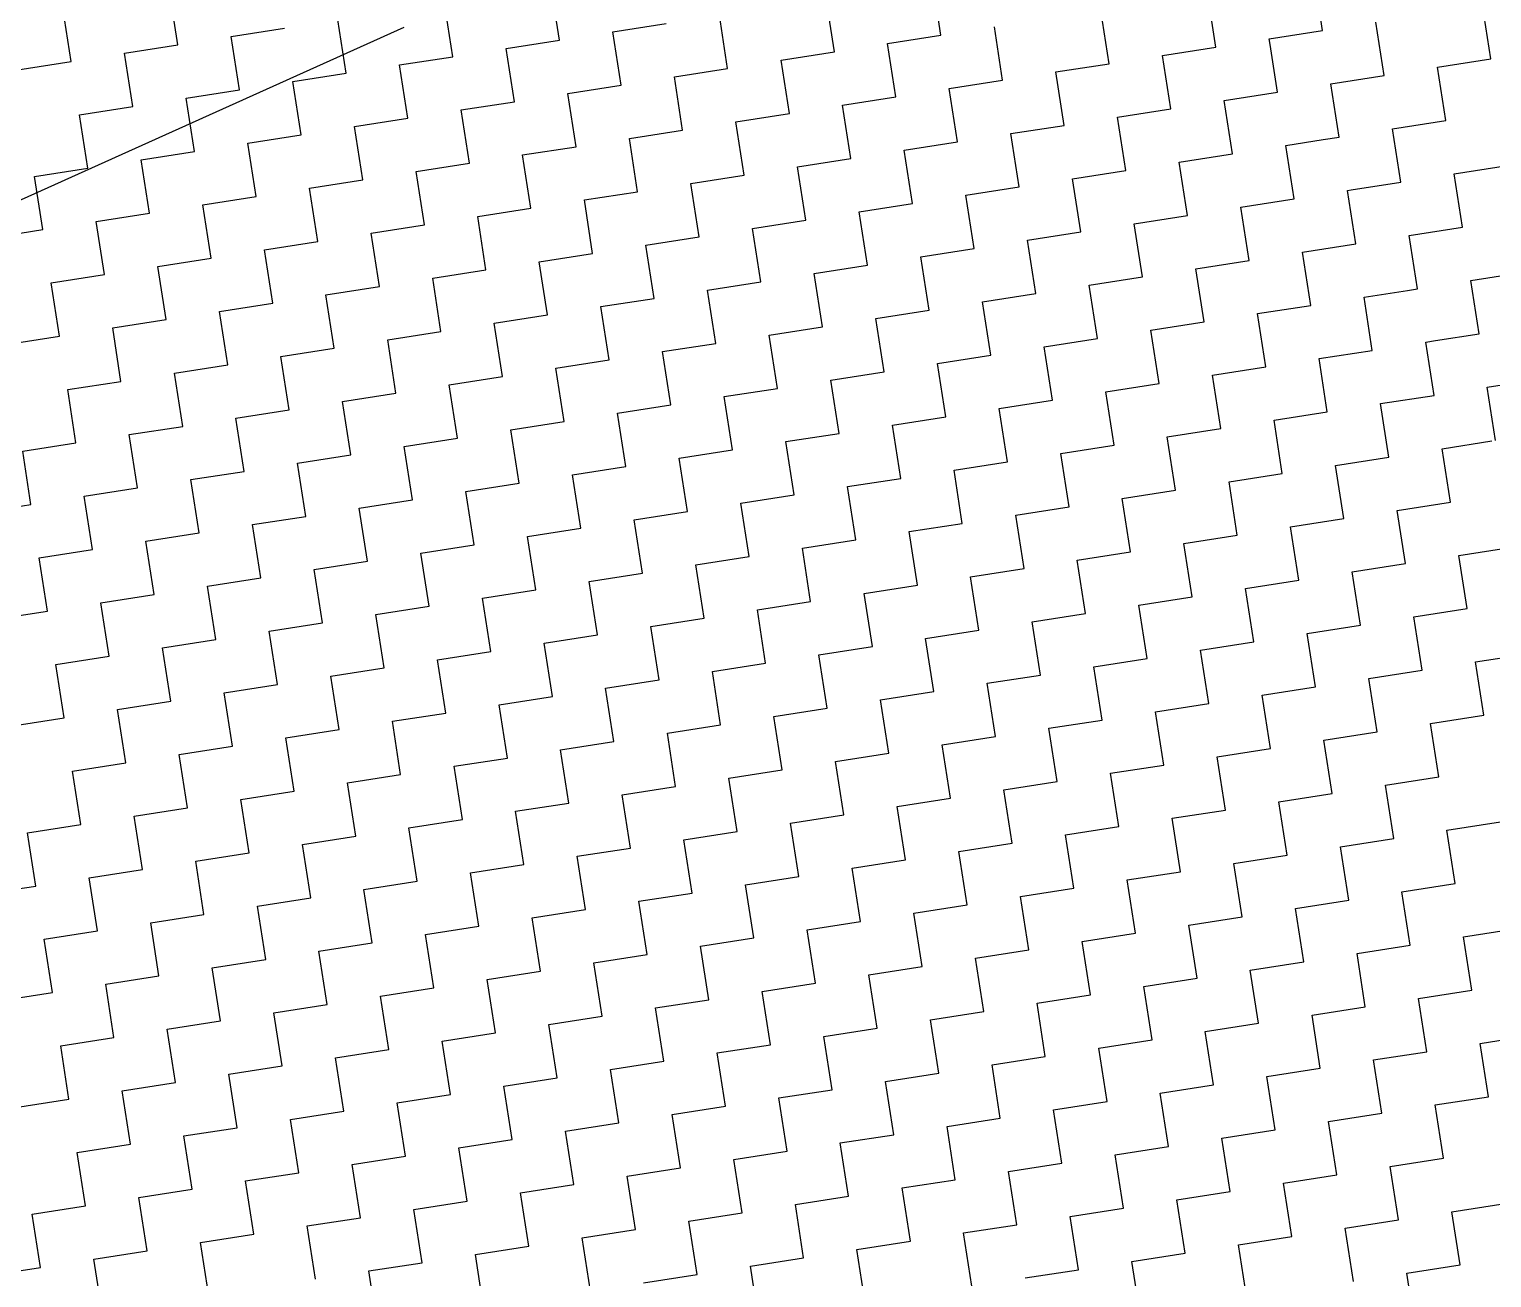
# Model space of a CAD drawing. Header units: metres. Extents: x 288492 to 290465, y 1999120 to 2001541.
# Drawn here: x 289636.4 to 289770.8, y 1999695.8 to 1999810.6 of the extents above; entities that cross this region are included whole.
import ezdxf

# ---------------------------------------------------------------- set-up
doc = ezdxf.new("R2010")
doc.units = ezdxf.units.M
doc.header["$MEASUREMENT"] = 0
doc.layers.add('POLY_HATCH', color=12, linetype='Continuous')
doc.layers.add('POLY_PARCEL', color=6, linetype='Continuous')

# ---------------------------------------------------------------- blocks, each defined once
blk = doc.blocks.new('25')
at = {"layer": 'POLY_HATCH', "linetype": 'Continuous'}
for p, q in [((289696.37, 1999773.27), (289695.6, 1999778.32)), ((289732.53, 1999773.58), (289731.76, 1999778.64)), ((289768.69, 1999773.89), (289767.92, 1999778.95)), ((289660.21, 1999772.96), (289659.44, 1999778.01)), ((289722.42, 1999772.05), (289721.65, 1999777.1)), ((289758.58, 1999772.36), (289757.81, 1999777.41)), ((289650.09, 1999771.42), (289649.33, 1999776.48)), ((289686.25, 1999771.73), (289685.49, 1999776.79)), ((289712.3, 1999770.51), (289711.54, 1999775.57)), ((289748.47, 1999770.82), (289747.7, 1999775.88)), ((289784.63, 1999771.14), (289783.86, 1999776.19)), ((289665.26, 1999773.72), (289670.32, 1999774.49)), ((289676.14, 1999770.2), (289675.37, 1999775.26)), ((289701.42, 1999774.03), (289706.48, 1999774.8)), ((289738.35, 1999769.29), (289737.59, 1999774.35)), ((289774.51, 1999769.6), (289773.75, 1999774.66)), ((289655.15, 1999772.19), (289660.21, 1999772.96)), ((289666.03, 1999768.67), (289665.26, 1999773.72)), ((289691.31, 1999772.5), (289696.37, 1999773.27)), ((289702.19, 1999768.98), (289701.42, 1999774.03)), ((289727.47, 1999772.81), (289732.53, 1999773.58)), ((289728.24, 1999767.76), (289727.47, 1999772.81)), ((289763.63, 1999773.12), (289768.69, 1999773.89)), ((289763.72, 1999772.58), (289763.63, 1999773.12)), ((289645.04, 1999770.65), (289650.09, 1999771.42)), ((289655.92, 1999767.13), (289655.15, 1999772.19)), ((289681.2, 1999770.97), (289686.25, 1999771.73)), ((289692.08, 1999767.44), (289691.31, 1999772.5)), ((289717.36, 1999771.28), (289722.42, 1999772.05)), ((289753.52, 1999771.59), (289758.58, 1999772.36)), ((289754.29, 1999766.53), (289753.52, 1999771.59)), ((289764.4, 1999768.07), (289763.72, 1999772.58)), ((289671.09, 1999769.43), (289676.14, 1999770.2)), ((289681.96, 1999765.91), (289681.2, 1999770.97)), ((289707.25, 1999769.74), (289712.3, 1999770.51)), ((289718.13, 1999766.22), (289717.36, 1999771.28)), ((289743.41, 1999770.06), (289748.47, 1999770.82)), ((289744.18, 1999765), (289743.41, 1999770.06)), ((289779.57, 1999770.37), (289784.63, 1999771.14)), ((289780.34, 1999765.31), (289779.57, 1999770.37)), ((289660.97, 1999767.9), (289666.03, 1999768.67)), ((289671.85, 1999764.38), (289671.09, 1999769.43)), ((289697.13, 1999768.21), (289702.19, 1999768.98)), ((289708.01, 1999764.69), (289707.25, 1999769.74)), ((289733.3, 1999768.52), (289738.35, 1999769.29)), ((289769.46, 1999768.83), (289774.51, 1999769.6)), ((289770.22, 1999763.78), (289769.46, 1999768.83)), ((289661.74, 1999762.84), (289660.97, 1999767.9)), ((289687.02, 1999766.68), (289692.08, 1999767.44)), ((289697.9, 1999763.15), (289697.13, 1999768.21)), ((289723.18, 1999766.99), (289728.24, 1999767.76)), ((289734.06, 1999763.47), (289733.3, 1999768.52)), ((289759.34, 1999767.3), (289764.4, 1999768.07)), ((289760.11, 1999762.24), (289759.34, 1999767.3)), ((289650.86, 1999766.37), (289655.92, 1999767.13)), ((289651.63, 1999761.31), (289650.86, 1999766.37)), ((289676.91, 1999765.14), (289681.96, 1999765.91)), ((289687.79, 1999761.62), (289687.02, 1999766.68)), ((289713.07, 1999765.46), (289718.13, 1999766.22)), ((289723.95, 1999761.93), (289723.18, 1999766.99)), ((289749.23, 1999765.77), (289754.29, 1999766.53)), ((289677.68, 1999760.09), (289676.91, 1999765.14)), ((289702.96, 1999763.92), (289708.01, 1999764.69)), ((289713.84, 1999760.4), (289713.07, 1999765.46)), ((289739.12, 1999764.23), (289744.18, 1999765)), ((289750, 1999760.71), (289749.23, 1999765.77)), ((289775.28, 1999764.55), (289780.34, 1999765.31)), ((289776.05, 1999759.49), (289775.28, 1999764.55)), ((289666.8, 1999763.61), (289671.85, 1999764.38)), ((289667.56, 1999758.55), (289666.8, 1999763.61)), ((289692.84, 1999762.39), (289697.9, 1999763.15)), ((289703.72, 1999758.86), (289702.96, 1999763.92)), ((289729.01, 1999762.7), (289734.06, 1999763.47)), ((289739.89, 1999759.18), (289739.12, 1999764.23)), ((289765.17, 1999763.01), (289768.72, 1999763.55)), ((289768.72, 1999763.55), (289770.22, 1999763.78)), ((289656.68, 1999762.08), (289661.74, 1999762.84)), ((289657.45, 1999757.02), (289656.68, 1999762.08)), ((289693.61, 1999757.33), (289692.84, 1999762.39)), ((289718.89, 1999761.17), (289723.95, 1999761.93)), ((289729.77, 1999757.64), (289729.01, 1999762.7)), ((289755.06, 1999761.48), (289760.11, 1999762.24)), ((289765.94, 1999757.95), (289765.17, 1999763.01)), ((289646.57, 1999760.54), (289651.63, 1999761.31)), ((289647.34, 1999755.49), (289646.57, 1999760.54)), ((289682.73, 1999760.85), (289687.79, 1999761.62)), ((289683.5, 1999755.8), (289682.73, 1999760.85)), ((289708.78, 1999759.63), (289713.84, 1999760.4)), ((289719.66, 1999756.11), (289718.89, 1999761.17)), ((289744.94, 1999759.94), (289750, 1999760.71)), ((289755.82, 1999756.42), (289755.06, 1999761.48)), ((289781.1, 1999760.26), (289786.16, 1999761.02)), ((289672.62, 1999759.32), (289677.68, 1999760.09)), ((289673.39, 1999754.26), (289672.62, 1999759.32)), ((289709.55, 1999754.58), (289708.78, 1999759.63)), ((289734.83, 1999758.41), (289739.89, 1999759.18)), ((289745.71, 1999754.89), (289744.94, 1999759.94)), ((289771.36, 1999758.78), (289776.05, 1999759.49)), ((289781.87, 1999755.2), (289781.1, 1999760.26)), ((289662.51, 1999757.79), (289667.56, 1999758.55)), ((289663.27, 1999752.73), (289662.51, 1999757.79)), ((289698.67, 1999758.1), (289703.72, 1999758.86)), ((289699.43, 1999753.04), (289698.67, 1999758.1)), ((289724.72, 1999756.88), (289729.77, 1999757.64)), ((289735.6, 1999753.35), (289734.83, 1999758.41)), ((289760.88, 1999757.19), (289765.94, 1999757.95)), ((289770.99, 1999758.72), (289771.36, 1999758.78)), ((289771.76, 1999753.67), (289770.99, 1999758.72)), ((289652.39, 1999756.25), (289657.45, 1999757.02)), ((289653.16, 1999751.2), (289652.39, 1999756.25)), ((289688.56, 1999756.56), (289693.61, 1999757.33)), ((289689.32, 1999751.51), (289688.56, 1999756.56)), ((289725.48, 1999751.82), (289724.72, 1999756.88)), ((289750.77, 1999755.65), (289755.82, 1999756.42)), ((289761.65, 1999752.13), (289760.88, 1999757.19)), ((289642.28, 1999754.72), (289647.34, 1999755.49)), ((289678.44, 1999755.03), (289683.5, 1999755.8)), ((289679.21, 1999749.97), (289678.44, 1999755.03)), ((289714.6, 1999755.34), (289719.66, 1999756.11)), ((289715.37, 1999750.29), (289714.6, 1999755.34)), ((289740.65, 1999754.12), (289745.71, 1999754.89)), ((289751.53, 1999750.6), (289750.77, 1999755.65)), ((289776.81, 1999754.43), (289781.87, 1999755.2)), ((289668.33, 1999753.5), (289673.39, 1999754.26)), ((289669.1, 1999748.44), (289668.33, 1999753.5)), ((289704.49, 1999753.81), (289709.55, 1999754.58)), ((289705.26, 1999748.75), (289704.49, 1999753.81)), ((289730.54, 1999752.59), (289735.6, 1999753.35)), ((289741.42, 1999749.06), (289740.65, 1999754.12)), ((289766.7, 1999752.9), (289771.76, 1999753.67)), ((289777.58, 1999749.38), (289776.81, 1999754.43)), ((289658.22, 1999751.96), (289663.27, 1999752.73)), ((289658.98, 1999746.91), (289658.22, 1999751.96)), ((289694.38, 1999752.27), (289699.43, 1999753.04)), ((289695.15, 1999747.22), (289694.38, 1999752.27)), ((289731.31, 1999747.53), (289730.54, 1999752.59)), ((289756.59, 1999751.36), (289761.65, 1999752.13)), ((289767.47, 1999747.84), (289766.7, 1999752.9)), ((289648.1, 1999750.43), (289653.16, 1999751.2)), ((289684.27, 1999750.74), (289689.32, 1999751.51)), ((289685.03, 1999745.68), (289684.27, 1999750.74)), ((289720.43, 1999751.05), (289725.48, 1999751.82)), ((289721.19, 1999746), (289720.43, 1999751.05)), ((289746.48, 1999749.83), (289751.53, 1999750.6)), ((289757.36, 1999746.31), (289756.59, 1999751.36)), ((289782.64, 1999750.14), (289787.69, 1999750.91)), ((289648.87, 1999745.37), (289648.1, 1999750.43)), ((289674.15, 1999749.21), (289679.21, 1999749.97)), ((289674.92, 1999744.15), (289674.15, 1999749.21)), ((289710.31, 1999749.52), (289715.37, 1999750.29)), ((289711.08, 1999744.46), (289710.31, 1999749.52)), ((289747.24, 1999744.77), (289746.48, 1999749.83)), ((289772.53, 1999748.61), (289776.65, 1999749.23)), ((289776.65, 1999749.23), (289777.58, 1999749.38)), ((289783.41, 1999745.09), (289782.64, 1999750.14)), ((289664.04, 1999747.67), (289669.1, 1999748.44)), ((289700.2, 1999747.99), (289705.26, 1999748.75)), ((289700.97, 1999742.93), (289700.2, 1999747.99)), ((289736.36, 1999748.3), (289741.42, 1999749.06)), ((289737.13, 1999743.24), (289736.36, 1999748.3)), ((289762.41, 1999747.08), (289767.47, 1999747.84)), ((289773.29, 1999743.55), (289772.53, 1999748.61)), ((289653.93, 1999746.14), (289658.98, 1999746.91)), ((289664.81, 1999742.62), (289664.04, 1999747.67)), ((289690.09, 1999746.45), (289695.15, 1999747.22)), ((289690.86, 1999741.4), (289690.09, 1999746.45)), ((289726.25, 1999746.76), (289731.31, 1999747.53)), ((289727.02, 1999741.71), (289726.25, 1999746.76)), ((289763.18, 1999742.02), (289762.41, 1999747.08)), ((289643.81, 1999744.61), (289648.87, 1999745.37)), ((289654.69, 1999741.08), (289653.93, 1999746.14)), ((289679.98, 1999744.92), (289685.03, 1999745.68)), ((289716.14, 1999745.23), (289721.19, 1999746)), ((289716.9, 1999740.17), (289716.14, 1999745.23)), ((289752.3, 1999745.54), (289757.36, 1999746.31)), ((289753.07, 1999740.48), (289752.3, 1999745.54)), ((289779.29, 1999744.46), (289783.41, 1999745.09)), ((289669.86, 1999743.38), (289674.92, 1999744.15)), ((289680.74, 1999739.86), (289679.98, 1999744.92)), ((289706.03, 1999743.7), (289711.08, 1999744.46)), ((289706.79, 1999738.64), (289706.03, 1999743.7)), ((289742.19, 1999744.01), (289747.24, 1999744.77)), ((289742.95, 1999738.95), (289742.19, 1999744.01)), ((289778.35, 1999744.32), (289779.29, 1999744.46)), ((289779.12, 1999739.26), (289778.35, 1999744.32)), ((289659.75, 1999741.85), (289664.81, 1999742.62)), ((289670.63, 1999738.33), (289669.86, 1999743.38)), ((289695.91, 1999742.16), (289700.97, 1999742.93)), ((289732.07, 1999742.47), (289737.13, 1999743.24)), ((289732.84, 1999737.42), (289732.07, 1999742.47)), ((289768.24, 1999742.79), (289773.29, 1999743.55)), ((289769, 1999737.73), (289768.24, 1999742.79)), ((289649.64, 1999740.32), (289654.69, 1999741.08)), ((289660.52, 1999736.79), (289659.75, 1999741.85)), ((289685.8, 1999740.63), (289690.86, 1999741.4)), ((289696.68, 1999737.11), (289695.91, 1999742.16)), ((289721.96, 1999740.94), (289727.02, 1999741.71)), ((289722.73, 1999735.88), (289721.96, 1999740.94)), ((289758.12, 1999741.25), (289763.18, 1999742.02)), ((289758.89, 1999736.2), (289758.12, 1999741.25)), ((289650.4, 1999735.26), (289649.64, 1999740.32)), ((289675.69, 1999739.09), (289680.74, 1999739.86)), ((289686.57, 1999735.57), (289685.8, 1999740.63)), ((289711.85, 1999739.41), (289716.9, 1999740.17)), ((289748.01, 1999739.72), (289753.07, 1999740.48)), ((289748.78, 1999734.66), (289748.01, 1999739.72)), ((289784.17, 1999740.03), (289789.23, 1999740.8)), ((289784.94, 1999734.97), (289784.17, 1999740.03)), ((289665.57, 1999737.56), (289670.63, 1999738.33)), ((289676.45, 1999734.04), (289675.69, 1999739.09)), ((289701.74, 1999737.87), (289706.79, 1999738.64)), ((289712.62, 1999734.35), (289711.85, 1999739.41)), ((289737.9, 1999738.18), (289742.95, 1999738.95)), ((289738.66, 1999733.13), (289737.9, 1999738.18)), ((289774.06, 1999738.5), (289779.12, 1999739.26)), ((289774.83, 1999733.44), (289774.06, 1999738.5)), ((289655.46, 1999736.03), (289660.52, 1999736.79)), ((289666.34, 1999732.5), (289665.57, 1999737.56)), ((289691.62, 1999736.34), (289696.68, 1999737.11)), ((289702.5, 1999732.82), (289701.74, 1999737.87)), ((289727.78, 1999736.65), (289732.84, 1999737.42)), ((289763.95, 1999736.96), (289769, 1999737.73)), ((289764.71, 1999731.91), (289763.95, 1999736.96)), ((289656.23, 1999730.97), (289655.46, 1999736.03)), ((289681.51, 1999734.8), (289686.57, 1999735.57)), ((289692.39, 1999731.28), (289691.62, 1999736.34)), ((289717.67, 1999735.12), (289722.73, 1999735.88)), ((289728.55, 1999731.59), (289727.78, 1999736.65)), ((289753.83, 1999735.43), (289758.89, 1999736.2)), ((289754.6, 1999730.37), (289753.83, 1999735.43)), ((289645.35, 1999734.49), (289650.4, 1999735.26)), ((289646.11, 1999729.44), (289645.35, 1999734.49)), ((289671.4, 1999733.27), (289676.45, 1999734.04)), ((289682.28, 1999729.75), (289681.51, 1999734.8)), ((289707.56, 1999733.58), (289712.62, 1999734.35)), ((289718.44, 1999730.06), (289717.67, 1999735.12)), ((289743.72, 1999733.89), (289748.78, 1999734.66)), ((289779.88, 1999734.21), (289784.57, 1999734.92)), ((289780.65, 1999729.15), (289779.88, 1999734.21)), ((289672.16, 1999728.21), (289671.4, 1999733.27)), ((289697.45, 1999732.05), (289702.5, 1999732.82)), ((289708.33, 1999728.53), (289707.56, 1999733.58)), ((289733.61, 1999732.36), (289738.66, 1999733.13)), ((289744.49, 1999728.84), (289743.72, 1999733.89)), ((289769.77, 1999732.67), (289774.83, 1999733.44)), ((289770.54, 1999727.62), (289769.77, 1999732.67)), ((289661.28, 1999731.74), (289666.34, 1999732.5)), ((289662.05, 1999726.68), (289661.28, 1999731.74)), ((289687.33, 1999730.52), (289692.39, 1999731.28)), ((289698.21, 1999726.99), (289697.45, 1999732.05)), ((289723.49, 1999730.83), (289728.55, 1999731.59)), ((289734.37, 1999727.3), (289733.61, 1999732.36)), ((289759.66, 1999731.14), (289764.71, 1999731.91)), ((289651.17, 1999730.2), (289656.23, 1999730.97)), ((289651.94, 1999725.15), (289651.17, 1999730.2)), ((289688.1, 1999725.46), (289687.33, 1999730.52)), ((289713.38, 1999729.29), (289718.44, 1999730.06)), ((289724.26, 1999725.77), (289723.49, 1999730.83)), ((289749.54, 1999729.61), (289754.6, 1999730.37)), ((289760.42, 1999726.08), (289759.66, 1999731.14)), ((289641.06, 1999728.67), (289646.11, 1999729.44)), ((289677.22, 1999728.98), (289682.28, 1999729.75)), ((289677.99, 1999723.93), (289677.22, 1999728.98)), ((289703.27, 1999727.76), (289708.33, 1999728.53)), ((289714.15, 1999724.24), (289713.38, 1999729.29)), ((289739.43, 1999728.07), (289744.49, 1999728.84)), ((289750.31, 1999724.55), (289749.54, 1999729.61)), ((289775.59, 1999728.38), (289780.65, 1999729.15)), ((289667.11, 1999727.45), (289672.16, 1999728.21)), ((289667.87, 1999722.39), (289667.11, 1999727.45)), ((289704.04, 1999722.7), (289703.27, 1999727.76)), ((289729.32, 1999726.54), (289734.37, 1999727.3)), ((289740.2, 1999723.02), (289739.43, 1999728.07)), ((289765.48, 1999726.85), (289770.54, 1999727.62)), ((289776.36, 1999723.33), (289775.59, 1999728.38)), ((289656.99, 1999725.91), (289662.05, 1999726.68)), ((289657.76, 1999720.86), (289656.99, 1999725.91)), ((289693.16, 1999726.23), (289698.21, 1999726.99)), ((289693.92, 1999721.17), (289693.16, 1999726.23)), ((289719.21, 1999725), (289724.26, 1999725.77)), ((289730.09, 1999721.48), (289729.32, 1999726.54)), ((289755.37, 1999725.32), (289760.42, 1999726.08)), ((289766.25, 1999721.79), (289765.48, 1999726.85)), ((289646.88, 1999724.38), (289651.94, 1999725.15)), ((289647.65, 1999719.32), (289646.88, 1999724.38)), ((289683.04, 1999724.69), (289688.1, 1999725.46)), ((289683.81, 1999719.64), (289683.04, 1999724.69)), ((289719.97, 1999719.95), (289719.21, 1999725)), ((289745.25, 1999723.78), (289750.31, 1999724.55)), ((289756.13, 1999720.26), (289755.37, 1999725.32)), ((289781.42, 1999724.09), (289786.47, 1999724.86)), ((289672.93, 1999723.16), (289677.99, 1999723.93)), ((289673.7, 1999718.1), (289672.93, 1999723.16)), ((289709.09, 1999723.47), (289714.15, 1999724.24)), ((289709.86, 1999718.41), (289709.09, 1999723.47)), ((289735.14, 1999722.25), (289740.2, 1999723.02)), ((289746.02, 1999718.73), (289745.25, 1999723.78)), ((289771.3, 1999722.56), (289776.36, 1999723.33)), ((289782.18, 1999719.04), (289781.42, 1999724.09)), ((289662.82, 1999721.62), (289667.87, 1999722.39)), ((289663.58, 1999716.57), (289662.82, 1999721.62)), ((289698.98, 1999721.94), (289704.04, 1999722.7)), ((289699.75, 1999716.88), (289698.98, 1999721.94)), ((289725.03, 1999720.71), (289730.09, 1999721.48)), ((289735.91, 1999717.19), (289735.14, 1999722.25)), ((289761.19, 1999721.03), (289766.25, 1999721.79)), ((289772.07, 1999717.5), (289771.3, 1999722.56)), ((289652.71, 1999720.09), (289657.76, 1999720.86)), ((289653.47, 1999715.03), (289652.71, 1999720.09)), ((289688.87, 1999720.4), (289693.92, 1999721.17)), ((289689.63, 1999715.35), (289688.87, 1999720.4)), ((289725.8, 1999715.66), (289725.03, 1999720.71)), ((289751.08, 1999719.49), (289756.13, 1999720.26)), ((289761.96, 1999715.97), (289761.19, 1999721.03)), ((289642.59, 1999718.56), (289647.65, 1999719.32)), ((289678.75, 1999718.87), (289683.81, 1999719.64)), ((289679.52, 1999713.81), (289678.75, 1999718.87)), ((289714.92, 1999719.18), (289719.97, 1999719.95)), ((289715.68, 1999714.12), (289714.92, 1999719.18)), ((289740.96, 1999717.96), (289746.02, 1999718.73)), ((289751.84, 1999714.44), (289751.08, 1999719.49)), ((289777.13, 1999718.27), (289782.18, 1999719.04)), ((289668.64, 1999717.33), (289673.7, 1999718.1)), ((289669.41, 1999712.28), (289668.64, 1999717.33)), ((289704.8, 1999717.65), (289709.86, 1999718.41)), ((289705.57, 1999712.59), (289704.8, 1999717.65)), ((289741.73, 1999712.9), (289740.96, 1999717.96)), ((289767.01, 1999716.74), (289772.07, 1999717.5)), ((289777.89, 1999713.21), (289777.13, 1999718.27)), ((289658.53, 1999715.8), (289663.58, 1999716.57)), ((289694.69, 1999716.11), (289699.75, 1999716.88)), ((289695.46, 1999711.06), (289694.69, 1999716.11)), ((289730.85, 1999716.42), (289735.91, 1999717.19)), ((289731.62, 1999711.37), (289730.85, 1999716.42)), ((289756.9, 1999715.2), (289761.96, 1999715.97)), ((289767.78, 1999711.68), (289767.01, 1999716.74)), ((289648.42, 1999714.27), (289653.47, 1999715.03)), ((289659.3, 1999710.74), (289658.53, 1999715.8)), ((289684.58, 1999714.58), (289689.63, 1999715.35)), ((289685.34, 1999709.52), (289684.58, 1999714.58)), ((289720.74, 1999714.89), (289725.8, 1999715.66)), ((289721.51, 1999709.83), (289720.74, 1999714.89)), ((289757.67, 1999710.15), (289756.9, 1999715.2)), ((289782.95, 1999713.98), (289788.01, 1999714.75)), ((289649.18, 1999709.21), (289648.42, 1999714.27)), ((289674.46, 1999713.05), (289679.52, 1999713.81)), ((289710.63, 1999713.36), (289715.68, 1999714.12)), ((289711.39, 1999708.3), (289710.63, 1999713.36)), ((289746.79, 1999713.67), (289751.84, 1999714.44)), ((289747.56, 1999708.61), (289746.79, 1999713.67)), ((289772.84, 1999712.45), (289777.89, 1999713.21)), ((289783.72, 1999708.92), (289782.95, 1999713.98)), ((289664.35, 1999711.51), (289669.41, 1999712.28)), ((289675.23, 1999707.99), (289674.46, 1999713.05)), ((289700.51, 1999711.82), (289705.57, 1999712.59)), ((289701.28, 1999706.77), (289700.51, 1999711.82)), ((289736.68, 1999712.14), (289741.73, 1999712.9)), ((289737.44, 1999707.08), (289736.68, 1999712.14)), ((289773.6, 1999707.39), (289772.84, 1999712.45)), ((289654.24, 1999709.98), (289659.3, 1999710.74)), ((289665.12, 1999706.46), (289664.35, 1999711.51)), ((289690.4, 1999710.29), (289695.46, 1999711.06)), ((289726.56, 1999710.6), (289731.62, 1999711.37)), ((289727.33, 1999705.55), (289726.56, 1999710.6)), ((289762.72, 1999710.91), (289767.78, 1999711.68)), ((289763.49, 1999705.86), (289762.72, 1999710.91)), ((289644.13, 1999708.44), (289649.18, 1999709.21)), ((289655.01, 1999704.92), (289654.24, 1999709.98)), ((289680.29, 1999708.76), (289685.34, 1999709.52)), ((289691.17, 1999705.23), (289690.4, 1999710.29)), ((289716.45, 1999709.07), (289721.51, 1999709.83)), ((289717.22, 1999704.01), (289716.45, 1999709.07)), ((289752.61, 1999709.38), (289757.67, 1999710.15)), ((289753.38, 1999704.32), (289752.61, 1999709.38)), ((289670.18, 1999707.22), (289675.23, 1999707.99)), ((289681.05, 1999703.7), (289680.29, 1999708.76)), ((289706.34, 1999707.53), (289711.39, 1999708.3)), ((289742.5, 1999707.85), (289747.56, 1999708.61)), ((289743.27, 1999702.79), (289742.5, 1999707.85)), ((289778.66, 1999708.16), (289783.72, 1999708.92)), ((289779.43, 1999703.1), (289778.66, 1999708.16)), ((289660.06, 1999705.69), (289665.12, 1999706.46)), ((289670.94, 1999702.17), (289670.18, 1999707.22)), ((289696.22, 1999706), (289701.28, 1999706.77)), ((289707.1, 1999702.48), (289706.34, 1999707.53)), ((289732.39, 1999706.31), (289737.44, 1999707.08)), ((289733.15, 1999701.26), (289732.39, 1999706.31)), ((289768.55, 1999706.62), (289773.6, 1999707.39)), ((289769.31, 1999701.57), (289768.55, 1999706.62)), ((289649.95, 1999704.15), (289655.01, 1999704.92)), ((289660.83, 1999700.63), (289660.06, 1999705.69)), ((289686.11, 1999704.47), (289691.17, 1999705.23)), ((289696.99, 1999700.94), (289696.22, 1999706)), ((289722.27, 1999704.78), (289727.33, 1999705.55)), ((289758.43, 1999705.09), (289763.49, 1999705.86)), ((289759.2, 1999700.03), (289758.43, 1999705.09)), ((289650.72, 1999699.1), (289649.95, 1999704.15)), ((289676, 1999702.93), (289681.05, 1999703.7)), ((289686.88, 1999699.41), (289686.11, 1999704.47)), ((289712.16, 1999703.24), (289717.22, 1999704.01)), ((289723.04, 1999699.72), (289722.27, 1999704.78)), ((289748.32, 1999703.56), (289753.38, 1999704.32)), ((289749.09, 1999698.5), (289748.32, 1999703.56)), ((289665.89, 1999701.4), (289670.94, 1999702.17)), ((289676.77, 1999697.88), (289676, 1999702.93)), ((289702.05, 1999701.71), (289707.1, 1999702.48)), ((289712.93, 1999698.19), (289712.16, 1999703.24)), ((289738.21, 1999702.02), (289743.27, 1999702.79)), ((289774.37, 1999702.33), (289779.43, 1999703.1)), ((289775.14, 1999697.28), (289774.37, 1999702.33)), ((289666.65, 1999696.34), (289665.89, 1999701.4)), ((289691.93, 1999700.18), (289696.99, 1999700.94)), ((289702.81, 1999696.65), (289702.05, 1999701.71)), ((289728.1, 1999700.49), (289733.15, 1999701.26)), ((289738.98, 1999696.97), (289738.21, 1999702.02)), ((289764.26, 1999700.8), (289769.31, 1999701.57)), ((289765.02, 1999695.74), (289764.26, 1999700.8)), ((289655.77, 1999699.87), (289660.83, 1999700.63)), ((289656.54, 1999694.81), (289655.77, 1999699.87)), ((289681.82, 1999698.64), (289686.88, 1999699.41)), ((289692.7, 1999695.12), (289691.93, 1999700.18)), ((289717.98, 1999698.95), (289723.04, 1999699.72)), ((289728.86, 1999695.43), (289728.1, 1999700.49)), ((289754.15, 1999699.27), (289759.2, 1999700.03)), ((289645.66, 1999698.33), (289650.72, 1999699.1)), ((289646.43, 1999693.27), (289645.66, 1999698.33)), ((289682.59, 1999693.59), (289681.82, 1999698.64)), ((289707.87, 1999697.42), (289712.93, 1999698.19)), ((289718.75, 1999693.9), (289717.98, 1999698.95)), ((289744.03, 1999697.73), (289749.09, 1999698.5)), ((289754.91, 1999694.21), (289754.15, 1999699.27)), ((289780.19, 1999698.04), (289785.25, 1999698.81)), ((289780.96, 1999692.99), (289780.19, 1999698.04)), ((289671.71, 1999697.11), (289676.77, 1999697.88)), ((289672.48, 1999692.05), (289671.71, 1999697.11)), ((289697.76, 1999695.89), (289702.81, 1999696.65)), ((289708.64, 1999692.36), (289707.87, 1999697.42)), ((289733.92, 1999696.2), (289738.98, 1999696.97)), ((289744.8, 1999692.68), (289744.03, 1999697.73)), ((289770.08, 1999696.51), (289775.14, 1999697.28)), ((289661.6, 1999695.58), (289666.65, 1999696.34)), ((289662.36, 1999690.52), (289661.6, 1999695.58)), ((289698.52, 1999690.83), (289697.76, 1999695.89)), ((289723.81, 1999694.67), (289728.86, 1999695.43)), ((289734.69, 1999691.14), (289733.92, 1999696.2)), ((289759.97, 1999694.98), (289765.02, 1999695.74)), ((289770.85, 1999691.45), (289770.08, 1999696.51)), ((289651.48, 1999694.04), (289656.54, 1999694.81)), ((289652.25, 1999688.99), (289651.48, 1999694.04)), ((289687.64, 1999694.35), (289692.7, 1999695.12)), ((289688.41, 1999689.3), (289687.64, 1999694.35)), ((289713.69, 1999693.13), (289718.75, 1999693.9)), ((289724.57, 1999689.61), (289723.81, 1999694.67)), ((289749.86, 1999693.44), (289754.91, 1999694.21)), ((289760.74, 1999689.92), (289759.97, 1999694.98)), ((289641.37, 1999692.51), (289646.43, 1999693.27)), ((289677.53, 1999692.82), (289682.59, 1999693.59)), ((289678.3, 1999687.76), (289677.53, 1999692.82)), ((289703.58, 1999691.6), (289708.64, 1999692.36)), ((289714.46, 1999688.08), (289713.69, 1999693.13)), ((289739.74, 1999691.91), (289744.8, 1999692.68)), ((289750.62, 1999688.39), (289749.86, 1999693.44)), ((289775.9, 1999692.22), (289780.96, 1999692.99)), ((289667.42, 1999691.29), (289672.48, 1999692.05)), ((289668.19, 1999686.23), (289667.42, 1999691.29)), ((289704.35, 1999686.54), (289703.58, 1999691.6)), ((289729.63, 1999690.38), (289734.69, 1999691.14)), ((289740.51, 1999686.85), (289739.74, 1999691.91)), ((289765.79, 1999690.69), (289770.85, 1999691.45)), ((289776.67, 1999687.17), (289775.9, 1999692.22)), ((289657.31, 1999689.75), (289662.36, 1999690.52)), ((289658.07, 1999684.7), (289657.31, 1999689.75)), ((289693.47, 1999690.06), (289698.52, 1999690.83)), ((289694.24, 1999685.01), (289693.47, 1999690.06)), ((289719.52, 1999688.84), (289724.57, 1999689.61)), ((289730.4, 1999685.32), (289729.63, 1999690.38)), ((289755.68, 1999689.15), (289760.74, 1999689.92)), ((289766.56, 1999685.63), (289765.79, 1999690.69)), ((289647.19, 1999688.22), (289652.25, 1999688.99)), ((289647.96, 1999683.16), (289647.19, 1999688.22)), ((289683.36, 1999688.53), (289688.41, 1999689.3)), ((289684.12, 1999683.47), (289683.36, 1999688.53)), ((289720.28, 1999683.79), (289719.52, 1999688.84)), ((289745.57, 1999687.62), (289750.62, 1999688.39)), ((289756.45, 1999684.1), (289755.68, 1999689.15)), ((289781.73, 1999687.93), (289786.78, 1999688.7)), ((289673.24, 1999687), (289678.3, 1999687.76)), ((289674.01, 1999681.94), (289673.24, 1999687)), ((289709.4, 1999687.31), (289714.46, 1999688.08)), ((289710.17, 1999682.25), (289709.4, 1999687.31)), ((289735.45, 1999686.09), (289740.51, 1999686.85)), ((289746.33, 1999682.56), (289745.57, 1999687.62)), ((289771.62, 1999686.4), (289776.67, 1999687.17)), ((289782.49, 1999682.88), (289781.73, 1999687.93)), ((289663.13, 1999685.46), (289668.19, 1999686.23)), ((289663.9, 1999680.41), (289663.13, 1999685.46)), ((289699.29, 1999685.77), (289704.35, 1999686.54)), ((289700.06, 1999680.72), (289699.29, 1999685.77)), ((289736.22, 1999681.03), (289735.45, 1999686.09)), ((289761.5, 1999684.86), (289766.56, 1999685.63)), ((289772.38, 1999681.34), (289771.62, 1999686.4)), ((289653.02, 1999683.93), (289658.07, 1999684.7)), ((289689.18, 1999684.24), (289694.24, 1999685.01)), ((289689.95, 1999679.18), (289689.18, 1999684.24)), ((289725.34, 1999684.55), (289730.4, 1999685.32)), ((289726.11, 1999679.5), (289725.34, 1999684.55)), ((289751.39, 1999683.33), (289756.45, 1999684.1)), ((289762.27, 1999679.81), (289761.5, 1999684.86)), ((289642.9, 1999682.4), (289647.96, 1999683.16)), ((289653.78, 1999678.87), (289653.02, 1999683.93)), ((289679.07, 1999682.71), (289684.12, 1999683.47)), ((289679.83, 1999677.65), (289679.07, 1999682.71)), ((289715.23, 1999683.02), (289720.28, 1999683.79)), ((289715.99, 1999677.96), (289715.23, 1999683.02)), ((289752.16, 1999678.27), (289751.39, 1999683.33)), ((289777.44, 1999682.11), (289782.49, 1999682.88)), ((289668.95, 1999681.17), (289674.01, 1999681.94)), ((289705.11, 1999681.49), (289710.17, 1999682.25)), ((289705.88, 1999676.43), (289705.11, 1999681.49)), ((289741.28, 1999681.8), (289746.33, 1999682.56)), ((289742.04, 1999676.74), (289741.28, 1999681.8)), ((289767.33, 1999680.57), (289772.38, 1999681.34)), ((289778.21, 1999677.05), (289777.44, 1999682.11)), ((289658.84, 1999679.64), (289663.9, 1999680.41)), ((289669.72, 1999676.12), (289668.95, 1999681.17)), ((289695, 1999679.95), (289700.06, 1999680.72)), ((289695.77, 1999674.89), (289695, 1999679.95)), ((289731.16, 1999680.26), (289736.22, 1999681.03)), ((289731.93, 1999675.21), (289731.16, 1999680.26)), ((289768.09, 1999675.52), (289767.33, 1999680.57)), ((289648.73, 1999678.11), (289653.78, 1999678.87)), ((289659.61, 1999674.58), (289658.84, 1999679.64)), ((289684.89, 1999678.42), (289689.95, 1999679.18)), ((289721.05, 1999678.73), (289726.11, 1999679.5)), ((289721.82, 1999673.67), (289721.05, 1999678.73)), ((289757.21, 1999679.04), (289762.27, 1999679.81)), ((289757.98, 1999673.98), (289757.21, 1999679.04)), ((289783.26, 1999677.82), (289788.32, 1999678.59)), ((289649.49, 1999673.05), (289648.73, 1999678.11)), ((289674.78, 1999676.88), (289679.83, 1999677.65)), ((289685.66, 1999673.36), (289684.89, 1999678.42)), ((289710.94, 1999677.2), (289715.99, 1999677.96)), ((289711.71, 1999672.14), (289710.94, 1999677.2)), ((289747.1, 1999677.51), (289752.16, 1999678.27)), ((289747.87, 1999672.45), (289747.1, 1999677.51)), ((289784.03, 1999672.76), (289783.26, 1999677.82)), ((289664.66, 1999675.35), (289669.72, 1999676.12)), ((289675.54, 1999671.83), (289674.78, 1999676.88)), ((289700.83, 1999675.66), (289705.88, 1999676.43)), ((289736.99, 1999675.97), (289742.04, 1999676.74)), ((289737.75, 1999670.92), (289736.99, 1999675.97)), ((289773.15, 1999676.29), (289778.21, 1999677.05)), ((289773.92, 1999671.23), (289773.15, 1999676.29)), ((289654.55, 1999673.82), (289659.61, 1999674.58)), ((289665.43, 1999670.29), (289664.66, 1999675.35)), ((289690.71, 1999674.13), (289695.77, 1999674.89)), ((289701.59, 1999670.61), (289700.83, 1999675.66)), ((289726.87, 1999674.44), (289731.93, 1999675.21)), ((289727.64, 1999669.38), (289726.87, 1999674.44)), ((289763.04, 1999674.75), (289768.09, 1999675.52)), ((289763.8, 1999669.7), (289763.04, 1999674.75)), ((289644.44, 1999672.28), (289649.49, 1999673.05)), ((289655.32, 1999668.76), (289654.55, 1999673.82)), ((289680.6, 1999672.59), (289685.66, 1999673.36)), ((289691.48, 1999669.07), (289690.71, 1999674.13)), ((289716.76, 1999672.91), (289721.82, 1999673.67)), ((289752.92, 1999673.22), (289757.98, 1999673.98)), ((289753.69, 1999668.16), (289752.92, 1999673.22)), ((289670.49, 1999671.06), (289675.54, 1999671.83)), ((289681.37, 1999667.54), (289680.6, 1999672.59)), ((289706.65, 1999671.37), (289711.71, 1999672.14)), ((289717.53, 1999667.85), (289716.76, 1999672.91)), ((289742.81, 1999671.68), (289747.87, 1999672.45)), ((289743.58, 1999666.63), (289742.81, 1999671.68)), ((289778.97, 1999672), (289784.03, 1999672.76)), ((289779.74, 1999666.94), (289778.97, 1999672)), ((289660.37, 1999669.53), (289665.43, 1999670.29)), ((289671.25, 1999666), (289670.49, 1999671.06)), ((289696.54, 1999669.84), (289701.59, 1999670.61)), ((289707.42, 1999666.32), (289706.65, 1999671.37)), ((289732.7, 1999670.15), (289737.75, 1999670.92)), ((289768.86, 1999670.46), (289773.92, 1999671.23)), ((289769.63, 1999665.41), (289768.86, 1999670.46)), ((289661.14, 1999664.47), (289660.37, 1999669.53)), ((289686.42, 1999668.3), (289691.48, 1999669.07)), ((289697.3, 1999664.78), (289696.54, 1999669.84)), ((289722.58, 1999668.62), (289727.64, 1999669.38)), ((289733.46, 1999665.09), (289732.7, 1999670.15)), ((289758.75, 1999668.93), (289763.8, 1999669.7)), ((289759.51, 1999663.87), (289758.75, 1999668.93)), ((289650.26, 1999667.99), (289655.32, 1999668.76)), ((289651.03, 1999662.94), (289650.26, 1999667.99)), ((289676.31, 1999666.77), (289681.37, 1999667.54)), ((289687.19, 1999663.25), (289686.42, 1999668.3)), ((289712.47, 1999667.08), (289717.53, 1999667.85)), ((289723.35, 1999663.56), (289722.58, 1999668.62)), ((289748.63, 1999667.39), (289753.69, 1999668.16)), ((289677.08, 1999661.71), (289676.31, 1999666.77)), ((289702.36, 1999665.55), (289707.42, 1999666.32)), ((289713.24, 1999662.03), (289712.47, 1999667.08)), ((289738.52, 1999665.86), (289743.58, 1999666.63)), ((289749.4, 1999662.34), (289748.63, 1999667.39)), ((289774.68, 1999666.17), (289779.74, 1999666.94)), ((289775.45, 1999661.12), (289774.68, 1999666.17)), ((289666.2, 1999665.24), (289671.25, 1999666)), ((289666.96, 1999660.18), (289666.2, 1999665.24)), ((289692.25, 1999664.02), (289697.3, 1999664.78)), ((289703.13, 1999660.49), (289702.36, 1999665.55)), ((289728.41, 1999664.33), (289733.46, 1999665.09)), ((289739.29, 1999660.8), (289738.52, 1999665.86)), ((289764.57, 1999664.64), (289769.63, 1999665.41)), ((289656.08, 1999663.7), (289661.14, 1999664.47)), ((289656.85, 1999658.65), (289656.08, 1999663.7)), ((289693.01, 1999658.96), (289692.25, 1999664.02)), ((289718.3, 1999662.79), (289723.35, 1999663.56)), ((289729.18, 1999659.27), (289728.41, 1999664.33)), ((289754.46, 1999663.1), (289759.51, 1999663.87)), ((289765.34, 1999659.58), (289764.57, 1999664.64)), ((289645.97, 1999662.17), (289651.03, 1999662.94)), ((289646.74, 1999657.11), (289645.97, 1999662.17)), ((289682.13, 1999662.48), (289687.19, 1999663.25)), ((289682.9, 1999657.42), (289682.13, 1999662.48)), ((289708.18, 1999661.26), (289713.24, 1999662.03)), ((289719.06, 1999657.74), (289718.3, 1999662.79)), ((289744.34, 1999661.57), (289749.4, 1999662.34)), ((289755.22, 1999658.05), (289754.46, 1999663.1)), ((289780.51, 1999661.88), (289785.56, 1999662.65)), ((289781.27, 1999656.83), (289780.51, 1999661.88)), ((289672.02, 1999660.95), (289677.08, 1999661.71)), ((289672.79, 1999655.89), (289672.02, 1999660.95)), ((289698.07, 1999659.73), (289703.13, 1999660.49)), ((289708.95, 1999656.2), (289708.18, 1999661.26)), ((289734.23, 1999660.04), (289739.29, 1999660.8)), ((289745.11, 1999656.51), (289744.34, 1999661.57)), ((289770.39, 1999660.35), (289775.45, 1999661.12)), ((289661.91, 1999659.41), (289666.96, 1999660.18)), ((289662.67, 1999654.36), (289661.91, 1999659.41)), ((289698.84, 1999654.67), (289698.07, 1999659.73)), ((289724.12, 1999658.5), (289729.18, 1999659.27)), ((289735, 1999654.98), (289734.23, 1999660.04)), ((289760.28, 1999658.82), (289765.34, 1999659.58)), ((289771.16, 1999655.29), (289770.39, 1999660.35)), ((289651.8, 1999657.88), (289656.85, 1999658.65)), ((289652.56, 1999652.82), (289651.8, 1999657.88)), ((289687.96, 1999658.19), (289693.01, 1999658.96)), ((289688.72, 1999653.14), (289687.96, 1999658.19)), ((289714.01, 1999656.97), (289719.06, 1999657.74)), ((289724.89, 1999653.45), (289724.12, 1999658.5)), ((289750.17, 1999657.28), (289755.22, 1999658.05)), ((289761.05, 1999653.76), (289760.28, 1999658.82)), ((289641.68, 1999656.35), (289646.74, 1999657.11)), ((289677.84, 1999656.66), (289682.9, 1999657.42)), ((289678.61, 1999651.6), (289677.84, 1999656.66)), ((289714.77, 1999651.91), (289714.01, 1999656.97)), ((289740.05, 1999655.75), (289745.11, 1999656.51)), ((289750.93, 1999652.23), (289750.17, 1999657.28)), ((289776.22, 1999656.06), (289781.27, 1999656.83)), ((289703.89, 1999655.44), (289708.95, 1999656.2)), ((289776.98, 1999651), (289776.22, 1999656.06))]:
    blk.add_line(p, q, dxfattribs=at)
at = {"layer": 'POLY_PARCEL'}
blk.add_line((289681.63, 1999774.52), (289531.9, 1999707.79), dxfattribs=at)

msp = doc.modelspace()

# ---------------------------------------------------------------- block references
at = {"xscale": 0.9698261639439751, "yscale": 0.9698261639439751, "zscale": 0.9698261639439751, "rotation": 0.222768048152709}
msp.add_blockref('25', (16272.72, 59299.43), dxfattribs=at)

doc.saveas('drawing.dxf')
